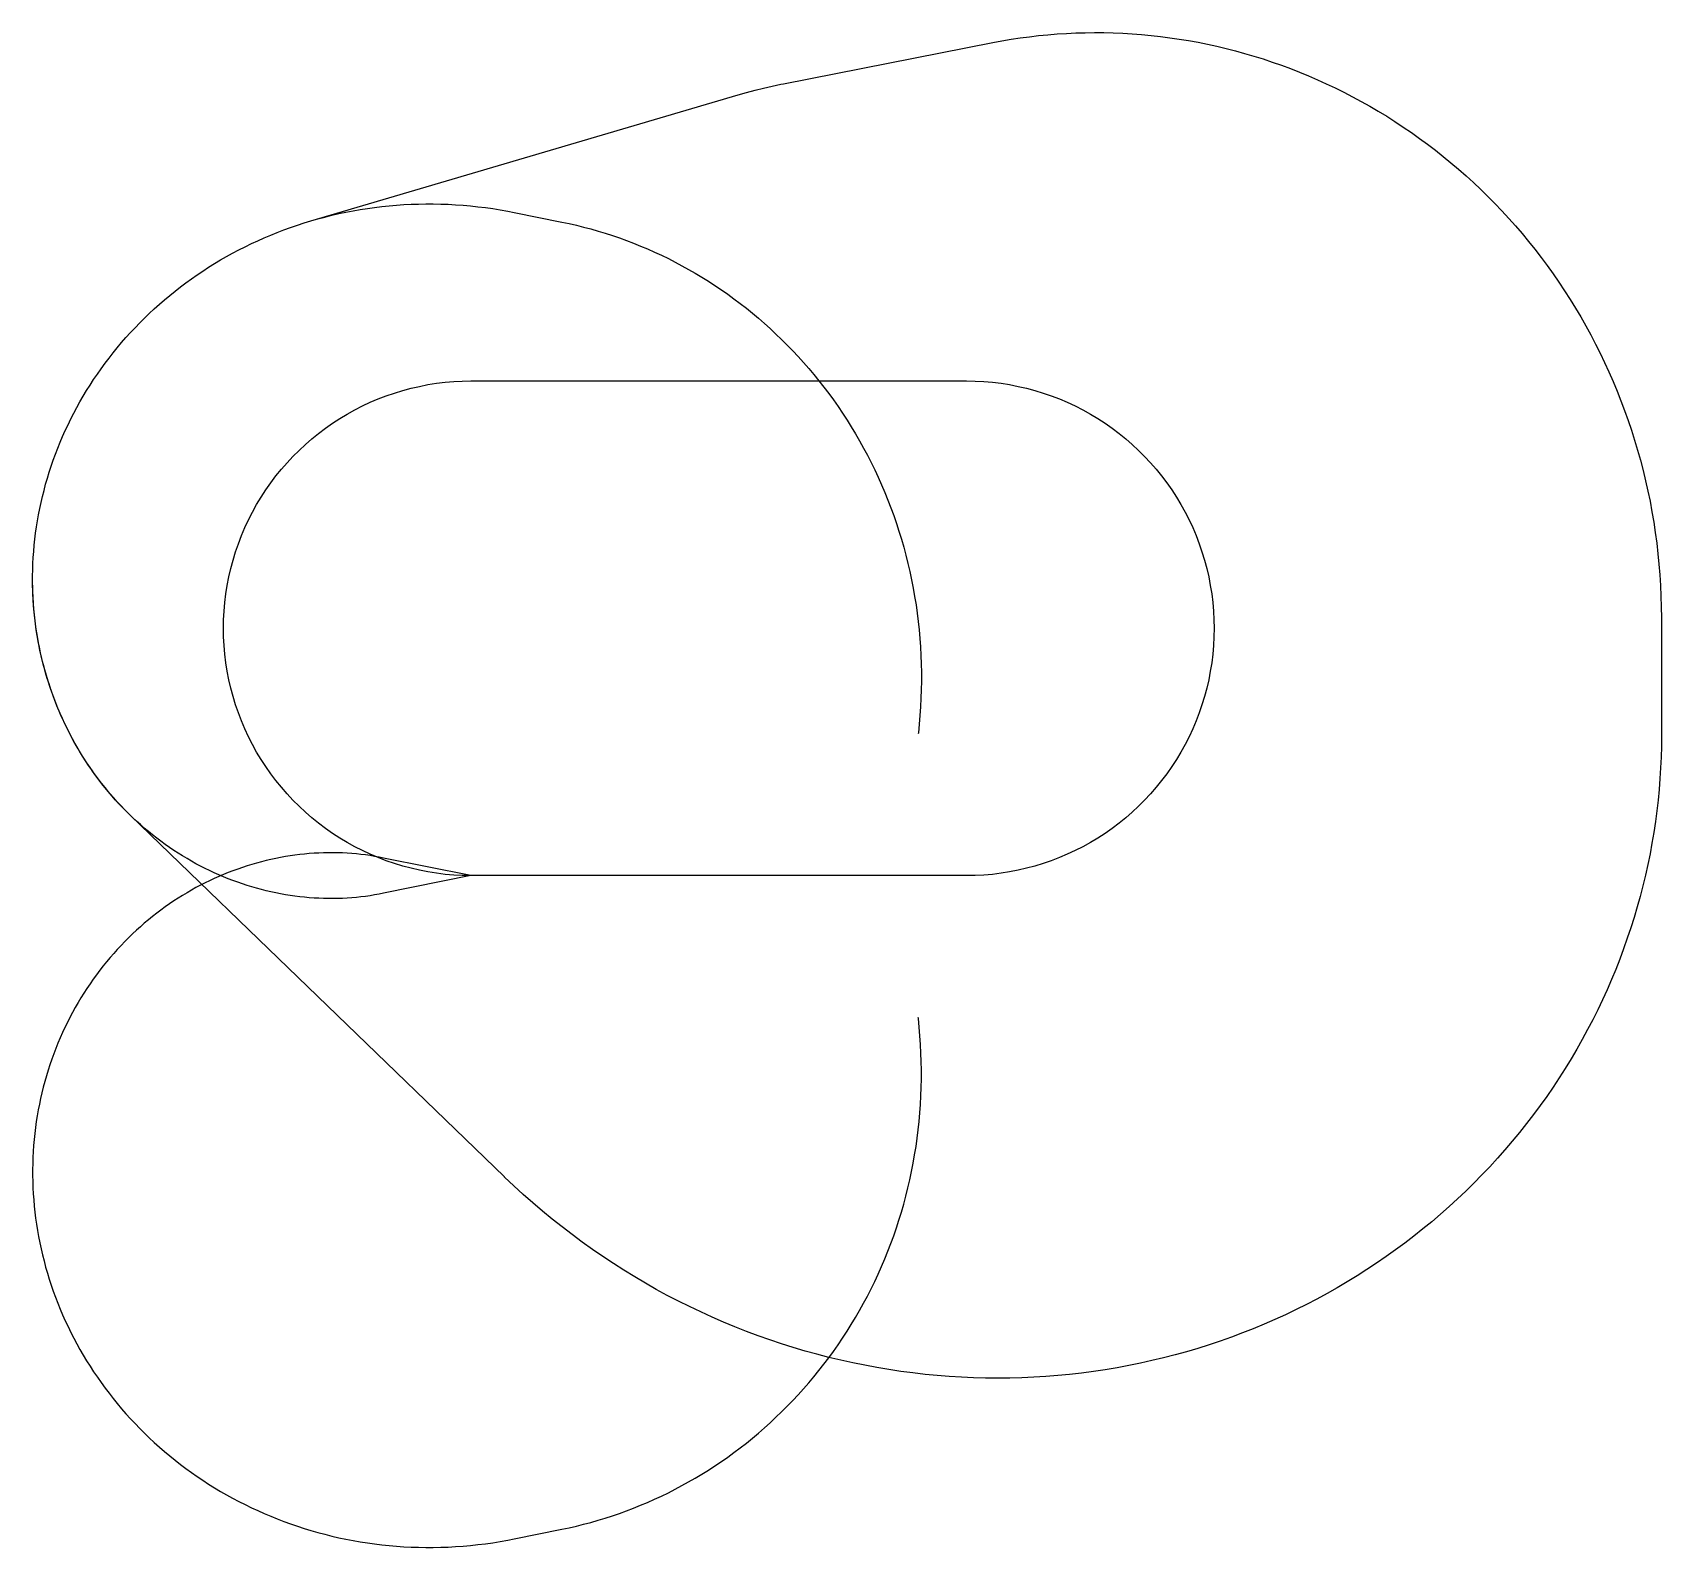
# Model space of a CAD drawing. Header units: metres. Extents: x -7268 to 19738, y -11142 to 13984.
import ezdxf

# ---------------------------------------------------------------- set-up
doc = ezdxf.new("R2010")
doc.units = ezdxf.units.M

msp = doc.modelspace()

# ---------------------------------------------------------------- linework, layer by layer
at = {"layer": 'NorminalTrack', "color": 1}
msp.add_lwpolyline([(0, 0), (0, 0), (-143, 2), (-286, 10), (-429, 22), (-571, 40), (-712, 62), (-853, 90), (-993, 122), (-1131, 159), (-1268, 201), (-1403, 247), (-1537, 299), (-1669, 355), (-1799, 415), (-1926, 480), (-2051, 550), (-2174, 623), (-2294, 701), (-2412, 784), (-2526, 870), (-2637, 960), (-2745, 1054), (-2850, 1152), (-2951, 1253), (-3049, 1358), (-3143, 1466), (-3233, 1577), (-3319, 1691), (-3402, 1809), (-3480, 1929), (-3553, 2051), (-3623, 2177), (-3688, 2304), (-3748, 2434), (-3804, 2566), (-3856, 2700), (-3902, 2835), (-3944, 2972), (-3981, 3110), (-4013, 3250), (-4041, 3391), (-4063, 3532), (-4081, 3674), (-4093, 3817), (-4100, 3960), (-4103, 4103), (-4100, 4246), (-4093, 4389), (-4081, 4532), (-4063, 4674), (-4041, 4815), (-4013, 4956), (-3981, 5096), (-3944, 5234), (-3902, 5371), (-3856, 5506), (-3804, 5640), (-3748, 5772), (-3688, 5902), (-3623, 6029), (-3553, 6154), (-3480, 6277), (-3402, 6397), (-3319, 6515), (-3233, 6629), (-3143, 6740), (-3049, 6848), (-2951, 6953), (-2850, 7054), (-2745, 7152), (-2637, 7246), (-2526, 7336), (-2412, 7422), (-2294, 7505), (-2174, 7583), (-2051, 7656), (-1926, 7726), (-1799, 7791), (-1669, 7851), (-1537, 7907), (-1403, 7959), (-1268, 8005), (-1131, 8047), (-993, 8084), (-853, 8116), (-712, 8144), (-571, 8166), (-429, 8184), (-286, 8196), (-143, 8203), (0, 8206), (0, 8206), (8219, 8206), (8219, 8206), (8362, 8203), (8505, 8196), (8648, 8184), (8790, 8166), (8931, 8144), (9072, 8116), (9211, 8084), (9350, 8047), (9487, 8005), (9622, 7959), (9756, 7907), (9888, 7851), (10017, 7791), (10145, 7726), (10270, 7656), (10393, 7583), (10513, 7505), (10630, 7422), (10745, 7336), (10856, 7246), (10964, 7152), (11069, 7054), (11170, 6953), (11268, 6848), (11362, 6740), (11452, 6629), (11538, 6515), (11620, 6397), (11698, 6277), (11772, 6154), (11842, 6029), (11907, 5902), (11967, 5772), (12023, 5640), (12074, 5506), (12121, 5371), (12163, 5234), (12200, 5096), (12232, 4956), (12259, 4815), (12282, 4674), (12299, 4532), (12312, 4389), (12319, 4246), (12322, 4103), (12319, 3960), (12312, 3817), (12299, 3674), (12282, 3532), (12259, 3391), (12232, 3250), (12200, 3110), (12163, 2972), (12121, 2835), (12074, 2700), (12023, 2566), (11967, 2434), (11907, 2304), (11842, 2177), (11772, 2051), (11698, 1929), (11620, 1809), (11538, 1691), (11452, 1577), (11362, 1466), (11268, 1358), (11170, 1253), (11069, 1152), (10964, 1054), (10856, 960), (10745, 870), (10630, 784), (10513, 701), (10393, 623), (10270, 550), (10145, 480), (10017, 415), (9888, 355), (9756, 299), (9622, 247), (9487, 201), (9350, 159), (9211, 122), (9072, 90), (8931, 62), (8790, 40), (8648, 22), (8505, 10), (8362, 2), (8219, 0), (0, 0)], dxfattribs=at)
at = {"layer": 'WindSpiral', "color": 5}
for points in [[(0, 0), (-1448, -293), (-1522, -307), (-1596, -320), (-1671, -332), (-1747, -343), (-1823, -352), (-1899, -360), (-1976, -366), (-2053, -372), (-2130, -376), (-2208, -378), (-2286, -380), (-2364, -380), (-2443, -378), (-2522, -375), (-2601, -371), (-2680, -365), (-2759, -358), (-2838, -350), (-2917, -340), (-2997, -329), (-3076, -316), (-3156, -302), (-3235, -287), (-3315, -270), (-3394, -251), (-3473, -231), (-3553, -210), (-3632, -187), (-3710, -163), (-3789, -137), (-3867, -110), (-3946, -82), (-4023, -52), (-4101, -20), (-4178, 12), (-4255, 47), (-4332, 83), (-4408, 120), (-4483, 158), (-4559, 198), (-4633, 240), (-4707, 283), (-4781, 327), (-4854, 373), (-4927, 420), (-4998, 469), (-5070, 519), (-5140, 570), (-5210, 623), (-5279, 677), (-5347, 732), (-5415, 789), (-5481, 847), (-5547, 906), (-5612, 967), (-5676, 1029), (-5739, 1092), (-5801, 1157), (-5863, 1223), (-5923, 1290), (-5982, 1358), (-6040, 1428), (-6097, 1498), (-6154, 1570), (-6208, 1643), (-6262, 1717), (-6315, 1793), (-6366, 1869), (-6417, 1947), (-6466, 2025), (-6513, 2105), (-6560, 2186), (-6605, 2267), (-6649, 2350), (-6691, 2434), (-6732, 2518), (-6772, 2604), (-6811, 2690), (-6848, 2778), (-6883, 2866), (-6917, 2955), (-6950, 3045), (-6981, 3136), (-7011, 3227), (-7039, 3319), (-7065, 3412), (-7090, 3506), (-7114, 3600), (-7135, 3695), (-7155, 3790), (-7174, 3886), (-7191, 3983), (-7206, 4080), (-7220, 4178), (-7232, 4276), (-7242, 4374), (-7251, 4473), (-7257, 4573), (-7263, 4672), (-7266, 4772), (-7268, 4873), (-7267, 4973), (-7266, 5074), (-7262, 5175), (-7257, 5276), (-7249, 5377), (-7240, 5479), (-7230, 5580), (-7217, 5682), (-7203, 5783), (-7186, 5885), (-7168, 5986), (-7149, 6088), (-7127, 6189), (-7104, 6290), (-7078, 6391), (-7051, 6492), (-7022, 6592), (-6992, 6692), (-6959, 6792), (-6925, 6892), (-6888, 6991), (-6850, 7089), (-6811, 7188), (-6769, 7285), (-6726, 7383), (-6680, 7479), (-6633, 7576), (-6585, 7671), (-6534, 7766), (-6482, 7860), (-6428, 7954), (-6372, 8046), (-6314, 8138), (-6255, 8229), (-6194, 8320), (-6131, 8409), (-6067, 8498), (-6000, 8585), (-5933, 8672), (-5863, 8757), (-5792, 8842), (-5719, 8925), (-5645, 9008), (-5569, 9089), (-5491, 9169), (-5412, 9248), (-5332, 9326), (-5250, 9402), (-5166, 9477), (-5081, 9551), (-4994, 9624), (-4906, 9695), (-4817, 9765), (-4726, 9833), (-4634, 9900), (-4540, 9965), (-4445, 10029), (-4349, 10091), (-4251, 10152), (-4152, 10212), (-4052, 10269), (-3951, 10325), (-3849, 10379), (-3745, 10432), (-3640, 10483), (-3535, 10532), (-3428, 10580), (-3320, 10625), (-3211, 10669), (-3101, 10711), (-2990, 10751), (-2878, 10790), (-2766, 10826), (-2652, 10861), (-2652, 10861), (4430, 12951), (4569, 12990), (4710, 13028), (4851, 13063), (4993, 13095), (5136, 13126), (5180, 13134), (8655, 13818), (8805, 13846), (8956, 13872), (9108, 13895), (9260, 13915), (9413, 13933), (9566, 13948), (9720, 13961), (9875, 13970), (10029, 13978), (10184, 13982), (10340, 13984), (10495, 13983), (10651, 13979), (10807, 13973), (10964, 13963), (11120, 13951), (11276, 13937), (11432, 13919), (11588, 13899), (11744, 13876), (11900, 13850), (12056, 13822), (12211, 13791), (12366, 13757), (12520, 13720), (12674, 13681), (12828, 13638), (12981, 13593), (13134, 13546), (13286, 13495), (13437, 13442), (13588, 13386), (13738, 13327), (13887, 13266), (14035, 13202), (14182, 13135), (14328, 13066), (14473, 12994), (14618, 12919), (14761, 12842), (14903, 12762), (15043, 12680), (15183, 12595), (15321, 12507), (15458, 12417), (15593, 12324), (15727, 12229), (15860, 12132), (15991, 12032), (16120, 11929), (16248, 11824), (16374, 11717), (16499, 11607), (16621, 11496), (16742, 11381), (16861, 11265), (16978, 11146), (17094, 11025), (17207, 10902), (17318, 10777), (17428, 10649), (17535, 10520), (17640, 10389), (17743, 10255), (17843, 10120), (17942, 9982), (18038, 9843), (18132, 9702), (18224, 9559), (18313, 9414), (18400, 9267), (18484, 9119), (18566, 8969), (18645, 8818), (18722, 8665), (18796, 8510), (18868, 8354), (18937, 8196), (19003, 8037), (19066, 7877), (19127, 7715), (19185, 7552), (19241, 7388), (19293, 7223), (19343, 7056), (19390, 6889), (19434, 6720), (19475, 6550), (19513, 6380), (19549, 6209), (19581, 6036), (19610, 5863), (19637, 5690), (19660, 5515), (19680, 5340), (19698, 5164), (19712, 4988), (19723, 4812), (19731, 4635), (19736, 4457), (19738, 4279), (19738, 4256), (19738, 2322), (19737, 2144), (19732, 1966), (19724, 1788), (19713, 1609), (19699, 1431), (19682, 1252), (19662, 1074), (19638, 896), (19612, 718), (19582, 540), (19549, 363), (19513, 186), (19474, 9), (19432, -167), (19386, -343), (19338, -518), (19286, -693), (19231, -866), (19173, -1039), (19112, -1212), (19048, -1383), (18981, -1554), (18911, -1723), (18838, -1891), (18761, -2059), (18682, -2225), (18600, -2390), (18514, -2554), (18426, -2717), (18335, -2878), (18241, -3038), (18144, -3196), (18044, -3353), (17941, -3508), (17836, -3662), (17727, -3814), (17616, -3964), (17502, -4112), (17385, -4259), (17266, -4404), (17144, -4547), (17019, -4688), (16892, -4827), (16762, -4963), (16630, -5098), (16495, -5231), (16357, -5361), (16218, -5489), (16075, -5615), (15931, -5739), (15784, -5860), (15635, -5978), (15483, -6095), (15329, -6208), (15174, -6319), (15016, -6428), (14856, -6534), (14694, -6637), (14530, -6738), (14364, -6835), (14196, -6930), (14026, -7022), (13855, -7112), (13681, -7198), (13506, -7282), (13330, -7362), (13151, -7440), (12972, -7514), (12790, -7585), (12608, -7654), (12423, -7719), (12238, -7781), (12051, -7840), (11863, -7896), (11674, -7948), (11484, -7997), (11292, -8043), (11100, -8086), (10906, -8125), (10712, -8161), (10517, -8194), (10321, -8223), (10124, -8249), (9927, -8272), (9729, -8291), (9531, -8306), (9332, -8318), (9132, -8327), (8933, -8332), (8733, -8334), (8532, -8332), (8332, -8327), (8131, -8318), (7931, -8306), (7730, -8290), (7529, -8271), (7329, -8248), (7128, -8222), (6928, -8192), (6729, -8158), (6529, -8121), (6330, -8081), (6132, -8037), (5934, -7989), (5737, -7938), (5540, -7884), (5344, -7826), (5149, -7764), (4955, -7699), (4762, -7631), (4569, -7559), (4378, -7484), (4188, -7405), (3999, -7323), (3811, -7237), (3625, -7148), (3440, -7056), (3256, -6961), (3074, -6862), (2894, -6760), (2715, -6654), (2537, -6545), (2362, -6434), (2188, -6318), (2016, -6200), (1846, -6079), (1677, -5954), (1511, -5827), (1347, -5696), (1185, -5563), (1025, -5426), (868, -5287), (712, -5144), (559, -4999), (554, -4995), (-5642, 996), (-5706, 1059), (-5769, 1123), (-5830, 1188), (-5891, 1254), (-5951, 1322), (-6010, 1391), (-6067, 1461), (-6124, 1532), (-6180, 1604), (-6234, 1678), (-6287, 1753), (-6339, 1829), (-6390, 1906), (-6440, 1984), (-6488, 2063), (-6535, 2143), (-6581, 2224), (-6626, 2306), (-6669, 2389), (-6711, 2473), (-6751, 2559), (-6791, 2645), (-6828, 2731), (-6865, 2819), (-6899, 2908), (-6933, 2997), (-6965, 3088), (-6995, 3179), (-7024, 3270), (-7051, 3363), (-7077, 3456), (-7101, 3550), (-7124, 3644), (-7145, 3740), (-7164, 3835), (-7182, 3932), (-7198, 4029), (-7213, 4126), (-7226, 4224), (-7237, 4322), (-7246, 4421), (-7254, 4520), (-7260, 4619), (-7264, 4719), (-7267, 4819), (-7268, 4917)], [(0, 0), (-1448, -293), (-1522, -307), (-1596, -320), (-1671, -332), (-1747, -343), (-1823, -352), (-1899, -360), (-1976, -366), (-2053, -372), (-2130, -376), (-2208, -378), (-2286, -380), (-2364, -380), (-2443, -378), (-2522, -375), (-2601, -371), (-2680, -365), (-2759, -358), (-2838, -350), (-2917, -340), (-2997, -329), (-3076, -316), (-3156, -302), (-3235, -287), (-3315, -270), (-3394, -251), (-3473, -231), (-3553, -210), (-3632, -187), (-3710, -163), (-3789, -137), (-3867, -110), (-3946, -82), (-4023, -52), (-4101, -20), (-4178, 12), (-4255, 47), (-4332, 83), (-4408, 120), (-4483, 158), (-4559, 198), (-4633, 240), (-4707, 283), (-4781, 327), (-4854, 373), (-4927, 420), (-4998, 469), (-5070, 519), (-5140, 570), (-5210, 623), (-5279, 677), (-5347, 732), (-5415, 789), (-5481, 847), (-5547, 906), (-5612, 967), (-5676, 1029), (-5739, 1092), (-5801, 1157), (-5863, 1223), (-5923, 1290), (-5982, 1358), (-6040, 1428), (-6097, 1498), (-6154, 1570), (-6208, 1643), (-6262, 1717), (-6315, 1793), (-6366, 1869), (-6417, 1947), (-6466, 2025), (-6513, 2105), (-6560, 2186), (-6605, 2267), (-6649, 2350), (-6691, 2434), (-6732, 2518), (-6772, 2604), (-6811, 2690), (-6848, 2778), (-6883, 2866), (-6917, 2955), (-6950, 3045), (-6981, 3136), (-7011, 3227), (-7039, 3319), (-7065, 3412), (-7090, 3506), (-7114, 3600), (-7135, 3695), (-7155, 3790), (-7174, 3886), (-7191, 3983), (-7206, 4080), (-7220, 4178), (-7232, 4276), (-7242, 4374), (-7251, 4473), (-7257, 4573), (-7263, 4672), (-7266, 4772), (-7268, 4873), (-7267, 4973), (-7266, 5074), (-7262, 5175), (-7257, 5276), (-7249, 5377), (-7240, 5479), (-7230, 5580), (-7217, 5682), (-7203, 5783), (-7186, 5885), (-7168, 5986), (-7149, 6088), (-7127, 6189), (-7104, 6290), (-7078, 6391), (-7051, 6492), (-7022, 6592), (-6992, 6692), (-6959, 6792), (-6925, 6892), (-6888, 6991), (-6850, 7089), (-6811, 7188), (-6769, 7285), (-6726, 7383), (-6680, 7479), (-6633, 7576), (-6585, 7671), (-6534, 7766), (-6482, 7860), (-6428, 7954), (-6372, 8046), (-6314, 8138), (-6255, 8229), (-6194, 8320), (-6131, 8409), (-6067, 8498), (-6000, 8585), (-5933, 8672), (-5863, 8757), (-5792, 8842), (-5719, 8925), (-5645, 9008), (-5569, 9089), (-5491, 9169), (-5412, 9248), (-5332, 9326), (-5250, 9402), (-5166, 9477), (-5081, 9551), (-4994, 9624), (-4906, 9695), (-4817, 9765), (-4726, 9833), (-4634, 9900), (-4540, 9965), (-4445, 10029), (-4349, 10091), (-4251, 10152), (-4152, 10212), (-4052, 10269), (-3951, 10325), (-3849, 10379), (-3745, 10432), (-3640, 10483), (-3535, 10532), (-3428, 10580), (-3320, 10625), (-3211, 10669), (-3101, 10711), (-2990, 10751), (-2878, 10790), (-2766, 10826), (-2652, 10861), (-2538, 10893), (-2423, 10924), (-2307, 10953), (-2190, 10980), (-2073, 11005), (-1955, 11027), (-1837, 11048), (-1717, 11067), (-1598, 11084), (-1477, 11098), (-1357, 11111), (-1235, 11121), (-1114, 11130), (-992, 11136), (-870, 11140), (-747, 11142), (-624, 11142), (-501, 11140), (-378, 11135), (-254, 11129), (-131, 11120), (-7, 11109), (117, 11096), (240, 11080), (364, 11063), (487, 11043), (611, 11021), (719, 11000), (1509, 10840), (1629, 10815), (1749, 10787), (1869, 10758), (1988, 10726), (2108, 10692), (2226, 10656), (2345, 10617), (2463, 10577), (2580, 10534), (2697, 10489), (2814, 10443), (2929, 10394), (3044, 10342), (3159, 10289), (3273, 10234), (3385, 10177), (3498, 10117), (3609, 10056), (3719, 9992), (3829, 9926), (3937, 9859), (4045, 9789), (4152, 9717), (4257, 9643), (4361, 9568), (4465, 9490), (4567, 9411), (4668, 9329), (4767, 9246), (4865, 9160), (4962, 9073), (5058, 8984), (5152, 8893), (5245, 8801), (5337, 8706), (5426, 8610), (5515, 8512), (5602, 8413), (5687, 8311), (5770, 8208), (5852, 8104), (5933, 7997), (6011, 7890), (6088, 7780), (6163, 7669), (6236, 7557), (6307, 7443), (6377, 7328), (6444, 7211), (6510, 7093), (6574, 6973), (6635, 6853), (6695, 6731), (6753, 6607), (6808, 6483), (6862, 6357), (6913, 6230), (6962, 6102), (7010, 5973), (7054, 5843), (7097, 5712), (7138, 5580), (7176, 5447), (7212, 5314), (7246, 5179), (7277, 5043), (7306, 4907), (7333, 4770), (7357, 4632), (7380, 4494), (7399, 4355), (7417, 4216), (7431, 4076), (7444, 3935), (7454, 3794), (7461, 3653), (7466, 3511), (7469, 3369), (7469, 3227), (7467, 3084), (7462, 2942), (7455, 2799), (7445, 2656), (7433, 2513), (7418, 2370), (7416, 2352)], [(0, 0), (-1448, 293), (-1522, 307), (-1596, 320), (-1671, 332), (-1747, 343), (-1823, 352), (-1899, 360), (-1976, 366), (-2053, 372), (-2130, 376), (-2208, 378), (-2286, 380), (-2364, 380), (-2443, 378), (-2522, 375), (-2601, 371), (-2680, 365), (-2759, 358), (-2838, 350), (-2917, 340), (-2997, 329), (-3076, 316), (-3156, 302), (-3235, 287), (-3315, 270), (-3394, 251), (-3473, 231), (-3553, 210), (-3632, 187), (-3710, 163), (-3789, 137), (-3867, 110), (-3946, 82), (-4023, 52), (-4101, 20), (-4178, -12), (-4255, -47), (-4332, -83), (-4408, -120), (-4483, -158), (-4559, -198), (-4633, -240), (-4707, -283), (-4781, -327), (-4854, -373), (-4927, -420), (-4998, -469), (-5070, -519), (-5140, -570), (-5210, -623), (-5279, -677), (-5347, -732), (-5415, -789), (-5481, -847), (-5547, -906), (-5612, -967), (-5676, -1029), (-5739, -1092), (-5801, -1157), (-5863, -1223), (-5923, -1290), (-5982, -1358), (-6040, -1428), (-6097, -1498), (-6154, -1570), (-6208, -1643), (-6262, -1717), (-6315, -1793), (-6366, -1869), (-6417, -1947), (-6466, -2025), (-6513, -2105), (-6560, -2186), (-6605, -2267), (-6649, -2350), (-6691, -2434), (-6732, -2518), (-6772, -2604), (-6811, -2690), (-6848, -2778), (-6883, -2866), (-6917, -2955), (-6950, -3045), (-6981, -3136), (-7011, -3227), (-7039, -3319), (-7065, -3412), (-7090, -3506), (-7114, -3600), (-7135, -3695), (-7155, -3790), (-7174, -3886), (-7191, -3983), (-7206, -4080), (-7220, -4178), (-7232, -4276), (-7242, -4374), (-7251, -4473), (-7257, -4573), (-7263, -4672), (-7266, -4772), (-7268, -4873), (-7267, -4973), (-7266, -5074), (-7262, -5175), (-7257, -5276), (-7249, -5377), (-7240, -5479), (-7230, -5580), (-7217, -5682), (-7203, -5783), (-7186, -5885), (-7168, -5986), (-7149, -6088), (-7127, -6189), (-7104, -6290), (-7078, -6391), (-7051, -6492), (-7022, -6592), (-6992, -6692), (-6959, -6792), (-6925, -6892), (-6888, -6991), (-6850, -7089), (-6811, -7188), (-6769, -7285), (-6726, -7383), (-6680, -7479), (-6633, -7576), (-6585, -7671), (-6534, -7766), (-6482, -7860), (-6428, -7954), (-6372, -8046), (-6314, -8138), (-6255, -8229), (-6194, -8320), (-6131, -8409), (-6067, -8498), (-6000, -8585), (-5933, -8672), (-5863, -8757), (-5792, -8842), (-5719, -8925), (-5645, -9008), (-5569, -9089), (-5491, -9169), (-5412, -9248), (-5332, -9326), (-5250, -9402), (-5166, -9477), (-5081, -9551), (-4994, -9624), (-4906, -9695), (-4817, -9765), (-4726, -9833), (-4634, -9900), (-4540, -9965), (-4445, -10029), (-4349, -10091), (-4251, -10152), (-4152, -10212), (-4052, -10269), (-3951, -10325), (-3849, -10379), (-3745, -10432), (-3640, -10483), (-3535, -10532), (-3428, -10580), (-3320, -10625), (-3211, -10669), (-3101, -10711), (-2990, -10751), (-2878, -10790), (-2766, -10826), (-2652, -10861), (-2538, -10893), (-2423, -10924), (-2307, -10953), (-2190, -10980), (-2073, -11005), (-1955, -11027), (-1837, -11048), (-1717, -11067), (-1598, -11084), (-1477, -11098), (-1357, -11111), (-1235, -11121), (-1114, -11130), (-992, -11136), (-870, -11140), (-747, -11142), (-624, -11142), (-501, -11140), (-378, -11135), (-254, -11129), (-131, -11120), (-7, -11109), (117, -11096), (240, -11080), (364, -11063), (487, -11043), (611, -11021), (719, -11000), (1509, -10840), (1629, -10815), (1749, -10787), (1869, -10758), (1988, -10726), (2108, -10692), (2226, -10656), (2345, -10617), (2463, -10577), (2580, -10534), (2697, -10489), (2814, -10443), (2929, -10394), (3044, -10342), (3159, -10289), (3273, -10234), (3385, -10177), (3498, -10117), (3609, -10056), (3719, -9992), (3829, -9926), (3937, -9859), (4045, -9789), (4152, -9717), (4257, -9643), (4361, -9568), (4465, -9490), (4567, -9411), (4668, -9329), (4767, -9246), (4865, -9160), (4962, -9073), (5058, -8984), (5152, -8893), (5245, -8801), (5337, -8706), (5426, -8610), (5515, -8512), (5602, -8413), (5687, -8311), (5770, -8208), (5852, -8104), (5933, -7997), (6011, -7890), (6088, -7780), (6163, -7669), (6236, -7557), (6307, -7443), (6377, -7328), (6444, -7211), (6510, -7093), (6574, -6973), (6635, -6853), (6695, -6731), (6753, -6607), (6808, -6483), (6862, -6357), (6913, -6230), (6962, -6102), (7010, -5973), (7054, -5843), (7097, -5712), (7138, -5580), (7176, -5447), (7212, -5314), (7246, -5179), (7277, -5043), (7306, -4907), (7333, -4770), (7357, -4632), (7380, -4494), (7399, -4355), (7417, -4216), (7431, -4076), (7444, -3935), (7454, -3794), (7461, -3653), (7466, -3511), (7469, -3369), (7469, -3227), (7467, -3084), (7462, -2942), (7455, -2799), (7445, -2656), (7433, -2513), (7418, -2370), (7416, -2352)]]:
    msp.add_lwpolyline(points, dxfattribs=at)

doc.saveas('drawing.dxf')
